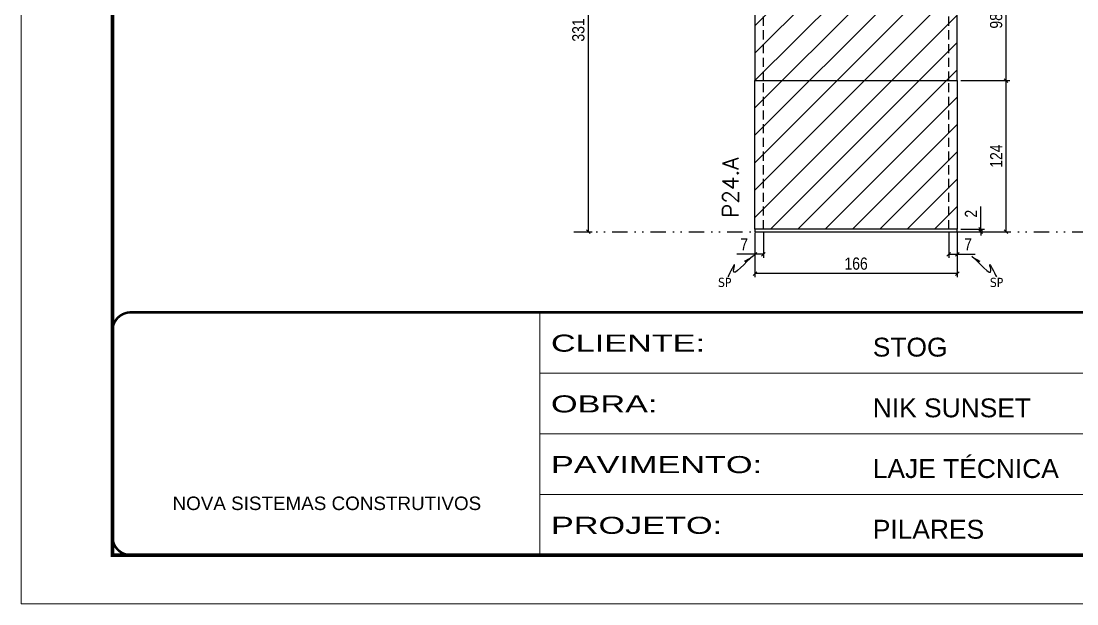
# Model space of a CAD drawing. Extents: x 808 to 7089, y -98 to 17032.
# Drawn here: x 2407 to 3273, y 9091 to 9569 of the extents above; entities that cross this region are included whole.
import ezdxf

# ---------------------------------------------------------------- set-up
doc = ezdxf.new("R2010")
doc.units = 0
for name, pattern in [('CONTINUO', [0]), ('DASHED', [0.75, 0.5, -0.25]), ('DIVIDE2', [0.625, 0.25, -0.125, 0, -0.125, 0, -0.125]), ('HIDDEN', [0.375, 0.25, -0.125])]:
    doc.linetypes.add(name, pattern=pattern)
for name, color, linetype in [('COTA', 241, 'Continuous'), ('Nível', 160, 'Continuous'), ('Painéis', 200, 'Continuous'), ('Sarrafo de Pressão', 42, 'HIDDEN'), ('texto', 7, 'Continuous')]:
    doc.layers.add(name, color=color, linetype=linetype)
for name, color, linetype, lineweight in [('Folhas', 255, 'Continuous', 9), ('REAPROVEITAMENTO', 251, 'Continuous', 9), ('SARRAFO DE PRESSAO', 251, 'DASHED', 9), ('Texto Seção', 7, 'Continuous', 15)]:
    doc.layers.add(name, color=color, linetype=linetype, lineweight=lineweight)
doc.styles.add('ARIAL', font='arial.ttf')
doc.styles.add('COTA TECNICA', font='techl___.ttf', dxfattribs={"height": 10})
doc.styles.add('COTA TECNICA-50', font='techl___.ttf', dxfattribs={"height": 10})
doc.styles.add('REGUA-120', font='ROMANS.shx', dxfattribs={"height": 15})
doc.styles.get("Standard").update_dxf_attribs({"font": 'arial.ttf'})
doc.styles.add('Tecnologia', font='')
doc.styles.get('Tecnologia').set_extended_font_data('Forgotten Futurist')
doc.dimstyles.new('COTA PAINEL-50', dxfattribs={"dimtxt": 10, "dimasz": 3, "dimexe": 3, "dimexo": 3, "dimgap": 3, "dimtad": 1, "dimdec": 1, "dimzin": 12, "dimdsep": 46, "dimtxsty": 'COTA TECNICA-50', "dimblk1": 'OBLIQUE', "dimblk2": 'OBLIQUE', "dimsah": 1, "dimcen": 0.9, "dimclrd": 4, "dimclre": 4, "dimclrt": 240, "dimadec": 1, "dimazin": 3, "dimtfac": 1, "dimtdec": 1, "dimtmove": 0, "dimatfit": 3, "dimfxl": 1, "dimtolj": 1, "dimtzin": 12, "dimarcsym": 0})
doc.dimstyles.new('PAINEL', dxfattribs={"dimtxt": 10, "dimasz": 3, "dimexe": 3, "dimexo": 3, "dimgap": 3, "dimtad": 1, "dimdec": 1, "dimzin": 12, "dimdsep": 46, "dimtxsty": 'COTA TECNICA', "dimblk1": 'OBLIQUE', "dimblk2": 'OBLIQUE', "dimsah": 1, "dimcen": 0.9, "dimclrd": 4, "dimclre": 4, "dimclrt": 240, "dimadec": 1, "dimazin": 3, "dimtfac": 1, "dimtdec": 1, "dimtmove": 0, "dimatfit": 3, "dimfxl": 1, "dimtolj": 1, "dimtzin": 12, "dimarcsym": 0})
doc.dimstyles.get("Standard").update_dxf_attribs({"dimtxt": 0.18, "dimasz": 0.18, "dimexe": 0.18, "dimexo": 0.0625, "dimgap": 0.09, "dimtad": 0, "dimtih": 1, "dimtoh": 1, "dimdec": 4, "dimzin": 0, "dimdsep": 46, "dimtxsty": 'Standard', "dimcen": 0.09, "dimadec": 0, "dimazin": 0, "dimtfac": 1, "dimtdec": 4, "dimtofl": 0, "dimtmove": 0, "dimatfit": 3, "dimfxl": 1, "dimtolj": 1, "dimtzin": 0, "dimarcsym": 0})

# ---------------------------------------------------------------- blocks, each defined once
blk = doc.blocks.new('9999999999')
at = {"color": 30, "linetype": 'CONTINUO'}
for p, q in [((98564.56, 34230.21), (98564.56, 34429.45)), ((98564.56, 34379.64), (99583.98, 34379.64)), ((98564.56, 34329.83), (99487.98, 34329.83)), ((98564.56, 34280.02), (99487.98, 34280.02))]:
    blk.add_line(p, q, dxfattribs=at)
at = {"color": 30, "linetype": 'CONTINUO', "const_width": 2}
blk.add_lwpolyline([(99583.98, 34230.21), (99583.98, 34414.45, 0.414214), (99568.98, 34429.45), (98228.98, 34429.45, 0.414214), (98213.98, 34414.45), (98213.98, 34245.21, 0.414214), (98228.98, 34230.21), (99583.98, 34230.21)], format="xyb", dxfattribs=at)
at = {"layer": 'Folhas'}
blk.add_lwpolyline([(98138.98, 34190.21), (99623.98, 34190.21), (99623.98, 35240.21), (98138.98, 35240.21)], close=True, dxfattribs=at)
at = {"layer": 'Folhas', "color": 30, "const_width": 3}
blk.add_lwpolyline([(98213.98, 34230.21), (99583.98, 34230.21), (99583.98, 35200.21), (98213.98, 35200.21)], close=True, dxfattribs=at)
at = {"color": 7, "linetype": 'Continuous', "ltscale": 5, "style": 'ARIAL'}
for s, height, p in [('STOG', 15.483, (98837.68, 34393.13)), ('NIK SUNSET', 15.483, (98837.68, 34343.32)), ('LAJE TÉCNICA', 15.4829, (98837.68, 34293.51)), ('NOVA SISTEMAS CONSTRUTIVOS', 11.0592, (98263.19, 34267.21)), ('PILARES', 15.483, (98837.68, 34243.7))]:
    blk.add_text(s, height=height, dxfattribs=at).set_placement(p)
at = {"layer": 'Folhas', "color": 7, "style": 'Tecnologia', "width": 1.5}
for s, p in [('CLIENTE:', (98573.65, 34397.17)), ('OBRA:', (98573.65, 34347.31)), ('PAVIMENTO:', (98573.65, 34297.5)), ('PROJETO:', (98573.65, 34247.69))]:
    blk.add_text(s, height=14, dxfattribs=at).set_placement(p)
blk = doc.blocks.new('_Oblique')
at = {"color": 0, "linetype": 'ByBlock', "lineweight": -2}
blk.add_line((-0.5, -0.5), (0.5, 0.5), dxfattribs=at)
blk = doc.blocks.new('*D881')
at = {"layer": 'COTA', "color": 4, "lineweight": -2, "transparency": 16777216}
for p, q in [((2863.21, 9727.44), (2875.07, 9727.44)), ((2872.07, 9396.44), (2872.07, 9727.44)), ((2863.21, 9396.44), (2875.07, 9396.44))]:
    blk.add_line(p, q, dxfattribs=at)
at = {"layer": 'Defpoints', "color": 0, "transparency": 16777216}
for p in [(2860.21, 9727.44), (2872.07, 9727.44), (2860.21, 9396.44)]:
    blk.add_point(p, dxfattribs=at)
at = {"layer": 'COTA', "color": 4, "lineweight": -2, "transparency": 16777216, "xscale": 3, "yscale": 3, "zscale": 3}
for p, rotation in [((2872.07, 9727.44), 90), ((2872.07, 9396.44), 270)]:
    blk.add_blockref('_Oblique', p, dxfattribs=dict(at, rotation=rotation))
at = {"layer": 'COTA', "color": 240, "transparency": 16777216, "insert": (2863.85, 9561.94), "char_height": 10, "attachment_point": 5, "rotation": 90, "style": 'COTA TECNICA-50'}
blk.add_mtext('\\A1;331', dxfattribs=at)
blk = doc.blocks.new('*D864')
at = {"layer": 'COTA', "color": 4, "lineweight": -2, "transparency": 16777216}
for p, q in [((3008.67, 9395.44), (3008.67, 9359.08)), ((3174.67, 9395.44), (3174.67, 9359.08)), ((3174.67, 9362.08), (3008.67, 9362.08))]:
    blk.add_line(p, q, dxfattribs=at)
at = {"layer": 'Defpoints', "color": 0, "transparency": 16777216}
for p in [(3008.67, 9398.44), (3174.67, 9398.44), (3008.67, 9362.08)]:
    blk.add_point(p, dxfattribs=at)
at = {"layer": 'COTA', "color": 4, "lineweight": -2, "transparency": 16777216, "xscale": 3, "yscale": 3, "zscale": 3, "rotation": 180}
blk.add_blockref('_Oblique', (3008.67, 9362.08), dxfattribs=at)
at = {"layer": 'COTA', "color": 4, "lineweight": -2, "transparency": 16777216, "xscale": 3, "yscale": 3, "zscale": 3}
blk.add_blockref('_Oblique', (3174.67, 9362.08), dxfattribs=at)
at = {"layer": 'COTA', "color": 240, "transparency": 16777216, "insert": (3091.67, 9370.18), "char_height": 10, "attachment_point": 5, "style": 'COTA TECNICA'}
blk.add_mtext('\\A1;166', dxfattribs=at)
blk = doc.blocks.new('*D865')
at = {"layer": 'COTA', "color": 4, "lineweight": -2, "transparency": 16777216}
for p, q in [((3167.67, 9395.44), (3167.67, 9374.93)), ((3174.67, 9393.44), (3174.67, 9374.93)), ((3167.67, 9377.93), (3174.67, 9377.93)), ((3174.67, 9377.93), (3189.41, 9377.93))]:
    blk.add_line(p, q, dxfattribs=at)
at = {"layer": 'Defpoints', "color": 0, "transparency": 16777216}
for p in [(3167.67, 9398.44), (3174.67, 9396.44), (3174.67, 9377.93)]:
    blk.add_point(p, dxfattribs=at)
at = {"layer": 'COTA', "color": 4, "lineweight": -2, "transparency": 16777216, "xscale": 3, "yscale": 3, "zscale": 3, "rotation": 180}
blk.add_blockref('_Oblique', (3167.67, 9377.93), dxfattribs=at)
at = {"layer": 'COTA', "color": 4, "lineweight": -2, "transparency": 16777216, "xscale": 3, "yscale": 3, "zscale": 3}
blk.add_blockref('_Oblique', (3174.67, 9377.93), dxfattribs=at)
at = {"layer": 'COTA', "color": 240, "transparency": 16777216, "insert": (3183.54, 9386), "char_height": 10, "attachment_point": 5, "style": 'COTA TECNICA-50'}
blk.add_mtext('\\A1;7', dxfattribs=at)
blk = doc.blocks.new('*D866')
at = {"layer": 'COTA', "color": 4, "lineweight": -2, "transparency": 16777216}
for p, q in [((3008.67, 9393.44), (3008.67, 9374.93)), ((3015.67, 9395.44), (3015.67, 9374.93)), ((3008.67, 9377.93), (2993.94, 9377.93)), ((3015.67, 9377.93), (3008.67, 9377.93))]:
    blk.add_line(p, q, dxfattribs=at)
at = {"layer": 'Defpoints', "color": 0, "transparency": 16777216}
for p in [(3015.67, 9398.44), (3008.67, 9396.44), (3008.67, 9377.93)]:
    blk.add_point(p, dxfattribs=at)
at = {"layer": 'COTA', "color": 4, "lineweight": -2, "transparency": 16777216, "xscale": 3, "yscale": 3, "zscale": 3, "rotation": 180}
blk.add_blockref('_Oblique', (3008.67, 9377.93), dxfattribs=at)
at = {"layer": 'COTA', "color": 4, "lineweight": -2, "transparency": 16777216, "xscale": 3, "yscale": 3, "zscale": 3}
blk.add_blockref('_Oblique', (3015.67, 9377.93), dxfattribs=at)
at = {"layer": 'COTA', "color": 240, "transparency": 16777216, "insert": (2999.81, 9386), "char_height": 10, "attachment_point": 5, "style": 'COTA TECNICA-50'}
blk.add_mtext('\\A1;7', dxfattribs=at)
blk = doc.blocks.new('*D867')
at = {"layer": 'COTA', "color": 4, "linetype": 'ByBlock', "lineweight": -2, "transparency": 16777216}
for p, q in [((3177.67, 9520.44), (3217.71, 9520.44)), ((3214.71, 9396.44), (3214.71, 9520.44)), ((3177.67, 9396.44), (3217.71, 9396.44))]:
    blk.add_line(p, q, dxfattribs=at)
at = {"layer": 'Defpoints', "color": 0, "linetype": 'ByBlock', "transparency": 16777216}
for p in [(3174.67, 9520.44), (3214.71, 9520.44), (3174.67, 9396.44)]:
    blk.add_point(p, dxfattribs=at)
at = {"layer": 'COTA', "color": 4, "linetype": 'ByBlock', "lineweight": -2, "transparency": 16777216, "xscale": 3, "yscale": 3, "zscale": 3}
for p, rotation in [((3214.71, 9520.44), 90), ((3214.71, 9396.44), 270)]:
    blk.add_blockref('_Oblique', p, dxfattribs=dict(at, rotation=rotation))
at = {"layer": 'COTA', "color": 240, "linetype": 'ByBlock', "transparency": 16777216, "insert": (3206.64, 9458.44), "char_height": 10, "attachment_point": 5, "rotation": 90, "style": 'COTA TECNICA'}
blk.add_mtext('\\A1;124', dxfattribs=at)
blk = doc.blocks.new('*D868')
at = {"layer": 'COTA', "color": 4, "lineweight": -2, "transparency": 16777216}
for p, q in [((3193.93, 9398.44), (3193.93, 9417.24)), ((3177.67, 9398.44), (3196.93, 9398.44)), ((3193.93, 9396.44), (3193.93, 9398.44)), ((3177.67, 9396.44), (3196.93, 9396.44)), ((3193.93, 9396.44), (3193.93, 9393.44))]:
    blk.add_line(p, q, dxfattribs=at)
at = {"layer": 'Defpoints', "color": 0, "transparency": 16777216}
for p in [(3174.67, 9398.44), (3174.67, 9396.44), (3193.93, 9396.44)]:
    blk.add_point(p, dxfattribs=at)
at = {"layer": 'COTA', "color": 4, "lineweight": -2, "transparency": 16777216, "xscale": 3, "yscale": 3, "zscale": 3}
for p, rotation in [((3193.93, 9398.44), 270), ((3193.93, 9396.44), 90)]:
    blk.add_blockref('_Oblique', p, dxfattribs=dict(at, rotation=rotation))
at = {"layer": 'COTA', "color": 240, "transparency": 16777216, "insert": (3185.93, 9411.19), "char_height": 10, "attachment_point": 5, "rotation": 90, "style": 'COTA TECNICA-50'}
blk.add_mtext('\\A1;2', dxfattribs=at)
blk = doc.blocks.new('*D869')
at = {"layer": 'COTA', "color": 4, "linetype": 'ByBlock', "lineweight": -2, "transparency": 16777216}
for p, q in [((3177.67, 9520.44), (3217.71, 9520.44)), ((3214.71, 9396.44), (3214.71, 9520.44)), ((3177.67, 9396.44), (3217.71, 9396.44))]:
    blk.add_line(p, q, dxfattribs=at)
at = {"layer": 'Defpoints', "color": 0, "linetype": 'ByBlock', "transparency": 16777216}
for p in [(3174.67, 9520.44), (3214.71, 9520.44), (3174.67, 9396.44)]:
    blk.add_point(p, dxfattribs=at)
at = {"layer": 'COTA', "color": 4, "linetype": 'ByBlock', "lineweight": -2, "transparency": 16777216, "xscale": 3, "yscale": 3, "zscale": 3}
for p, rotation in [((3214.71, 9520.44), 90), ((3214.71, 9396.44), 270)]:
    blk.add_blockref('_Oblique', p, dxfattribs=dict(at, rotation=rotation))
at = {"layer": 'COTA', "color": 240, "linetype": 'ByBlock', "transparency": 16777216, "insert": (3206.64, 9458.44), "char_height": 10, "attachment_point": 5, "rotation": 90, "style": 'COTA TECNICA'}
blk.add_mtext('\\A1;124', dxfattribs=at)
blk = doc.blocks.new('*D870')
at = {"layer": 'COTA', "color": 4, "lineweight": -2, "transparency": 16777216}
for p, q in [((3177.67, 9618.44), (3217.71, 9618.44)), ((3214.71, 9520.44), (3214.71, 9618.44)), ((3177.67, 9520.44), (3217.71, 9520.44))]:
    blk.add_line(p, q, dxfattribs=at)
at = {"layer": 'Defpoints', "color": 0, "transparency": 16777216}
for p in [(3174.67, 9618.44), (3214.71, 9618.44), (3174.67, 9520.44)]:
    blk.add_point(p, dxfattribs=at)
at = {"layer": 'COTA', "color": 4, "lineweight": -2, "transparency": 16777216, "xscale": 3, "yscale": 3, "zscale": 3}
for p, rotation in [((3214.71, 9618.44), 90), ((3214.71, 9520.44), 270)]:
    blk.add_blockref('_Oblique', p, dxfattribs=dict(at, rotation=rotation))
at = {"layer": 'COTA', "color": 240, "transparency": 16777216, "insert": (3206.61, 9569.44), "char_height": 10, "attachment_point": 5, "rotation": 90, "style": 'COTA TECNICA-50'}
blk.add_mtext('\\A1;98', dxfattribs=at)

msp = doc.modelspace()

# ---------------------------------------------------------------- hatches: boundary and pattern name
at = {"layer": 'REAPROVEITAMENTO', "linetype": 'ByBlock'}
h = msp.add_hatch(dxfattribs=at)
h.set_pattern_fill('ANSI31', color=256, scale=5, style=2)
h.set_pattern_definition([(45, (-577.5, 344.037), (-11.22532, 11.22532), [])])
h.paths.add_polyline_path([(3174.67, 9618.44), (3008.67, 9618.44), (3008.67, 9398.44), (3174.67, 9398.44)])

# ---------------------------------------------------------------- linework, layer by layer
at = {"layer": 'Nível', "color": 4, "linetype": 'DIVIDE2', "ltscale": 50}
msp.add_line((2860.21, 9396.44), (3851.67, 9396.44), dxfattribs=at)
at = {"layer": 'Painéis'}
for p, q in [((3008.67, 9618.44), (3008.67, 9520.44)), ((3174.67, 9520.44), (3174.67, 9618.44))]:
    msp.add_line(p, q, dxfattribs=at)
for points in [[(3008.67, 9520.44), (3174.67, 9520.44), (3174.67, 9398.44), (3008.67, 9398.44)], [(3008.67, 9396.44), (3174.67, 9396.44), (3174.67, 9398.44), (3008.67, 9398.44)]]:
    msp.add_lwpolyline(points, close=True, dxfattribs=at)
at = {"layer": 'Sarrafo de Pressão', "ltscale": 30}
for p, q in [((3015.67, 9520.44), (3015.67, 9618.44)), ((3167.67, 9520.44), (3167.67, 9618.44)), ((3015.67, 9398.44), (3015.67, 9520.44)), ((3167.67, 9398.44), (3167.67, 9520.44))]:
    msp.add_line(p, q, dxfattribs=at)

# ---------------------------------------------------------------- block references
at = {"layer": 'SARRAFO DE PRESSAO', "color": 6, "linetype": 'ByBlock'}
msp.add_blockref('9999999999', (-95732.31, -25099.18), dxfattribs=at)

# ---------------------------------------------------------------- texts
at = {"layer": 'texto', "color": 0, "char_height": 7.5, "attachment_point": 5}
for insert in [(2983.9, 9354.76), (3206.92, 9354.76)]:
    msp.add_mtext('{\\fTahoma|b0|i0|c0|p34;\\C4;SP}', dxfattribs=dict(at, insert=insert))
at = {"layer": 'Texto Seção', "insert": (2995.2, 9407.69), "char_height": 13, "width": 285.3299, "attachment_point": 7, "rotation": 90, "style": 'REGUA-120'}
msp.add_mtext('P24.A', dxfattribs=at)

# ---------------------------------------------------------------- dimensions: what is measured, and where the dimension line sits
at = {"layer": 'COTA'}
for base, p1, p2, angle, picture, middle in [((2872.07, 9727.44), (2860.21, 9396.44), (2860.21, 9727.44), 90, '*D881', (2863.85, 9561.94)), ((3214.71, 9618.44), (3174.67, 9520.44), (3174.67, 9618.44), 90, '*D870', (3206.61, 9569.44)), ((3008.67, 9377.93), (3015.67, 9398.44), (3008.67, 9396.44), 180, '*D866', (2999.81, 9386))]:
    dim = msp.add_linear_dim(base=base, p1=p1, p2=p2, angle=angle, dimstyle='COTA PAINEL-50', dxfattribs=at)
    dim.commit()
    dim.dimension.update_dxf_attribs({"geometry": picture, "text_midpoint": middle})
at = {"layer": 'COTA', "linetype": 'ByBlock'}
for picture in ['*D867', '*D869']:
    dim = msp.add_aligned_dim(p1=(3174.67, 9396.44), p2=(3174.67, 9520.44), distance=-40.04, dimstyle='PAINEL', dxfattribs=at)
    dim.commit()
    dim.dimension.update_dxf_attribs({"geometry": picture, "text_midpoint": (3206.64, 9458.44)})
at = {"layer": 'COTA'}
dim = msp.add_linear_dim(base=(3193.93, 9396.44), p1=(3174.67, 9398.44), p2=(3174.67, 9396.44), angle=90, dimstyle='COTA PAINEL-50', dxfattribs=at)
dim.commit()
dim.dimension.update_dxf_attribs({"geometry": '*D868', "text_midpoint": (3193.93, 9411.19), "dimtype": 160})
dim = msp.add_linear_dim(base=(3008.67, 9362.08), p1=(3174.67, 9398.44), p2=(3008.67, 9398.44), angle=180, dimstyle='PAINEL', override={"dimarcsym": 2}, dxfattribs=at)
dim.commit()
dim.dimension.update_dxf_attribs({"geometry": '*D864', "text_midpoint": (3091.67, 9370.18)})
dim = msp.add_linear_dim(base=(3174.67, 9377.93), p1=(3167.67, 9398.44), p2=(3174.67, 9396.44), dimstyle='COTA PAINEL-50', dxfattribs=at)
dim.commit()
dim.dimension.update_dxf_attribs({"geometry": '*D865', "text_midpoint": (3183.54, 9386)})

# ---------------------------------------------------------------- leaders
at = {"layer": 'COTA', "path_type": 1}
for points in [[(3006.85, 9376.26), (2991.06, 9364.42), (2991.99, 9369.23), (2986.43, 9359.45)], [(3186.5, 9376.26), (3202.29, 9364.42), (3201.36, 9369.23), (3206.92, 9359.45)]]:
    msp.add_leader(points, dimstyle='Standard', override={"dimasz": 8}, dxfattribs=at)

doc.saveas('drawing.dxf')
